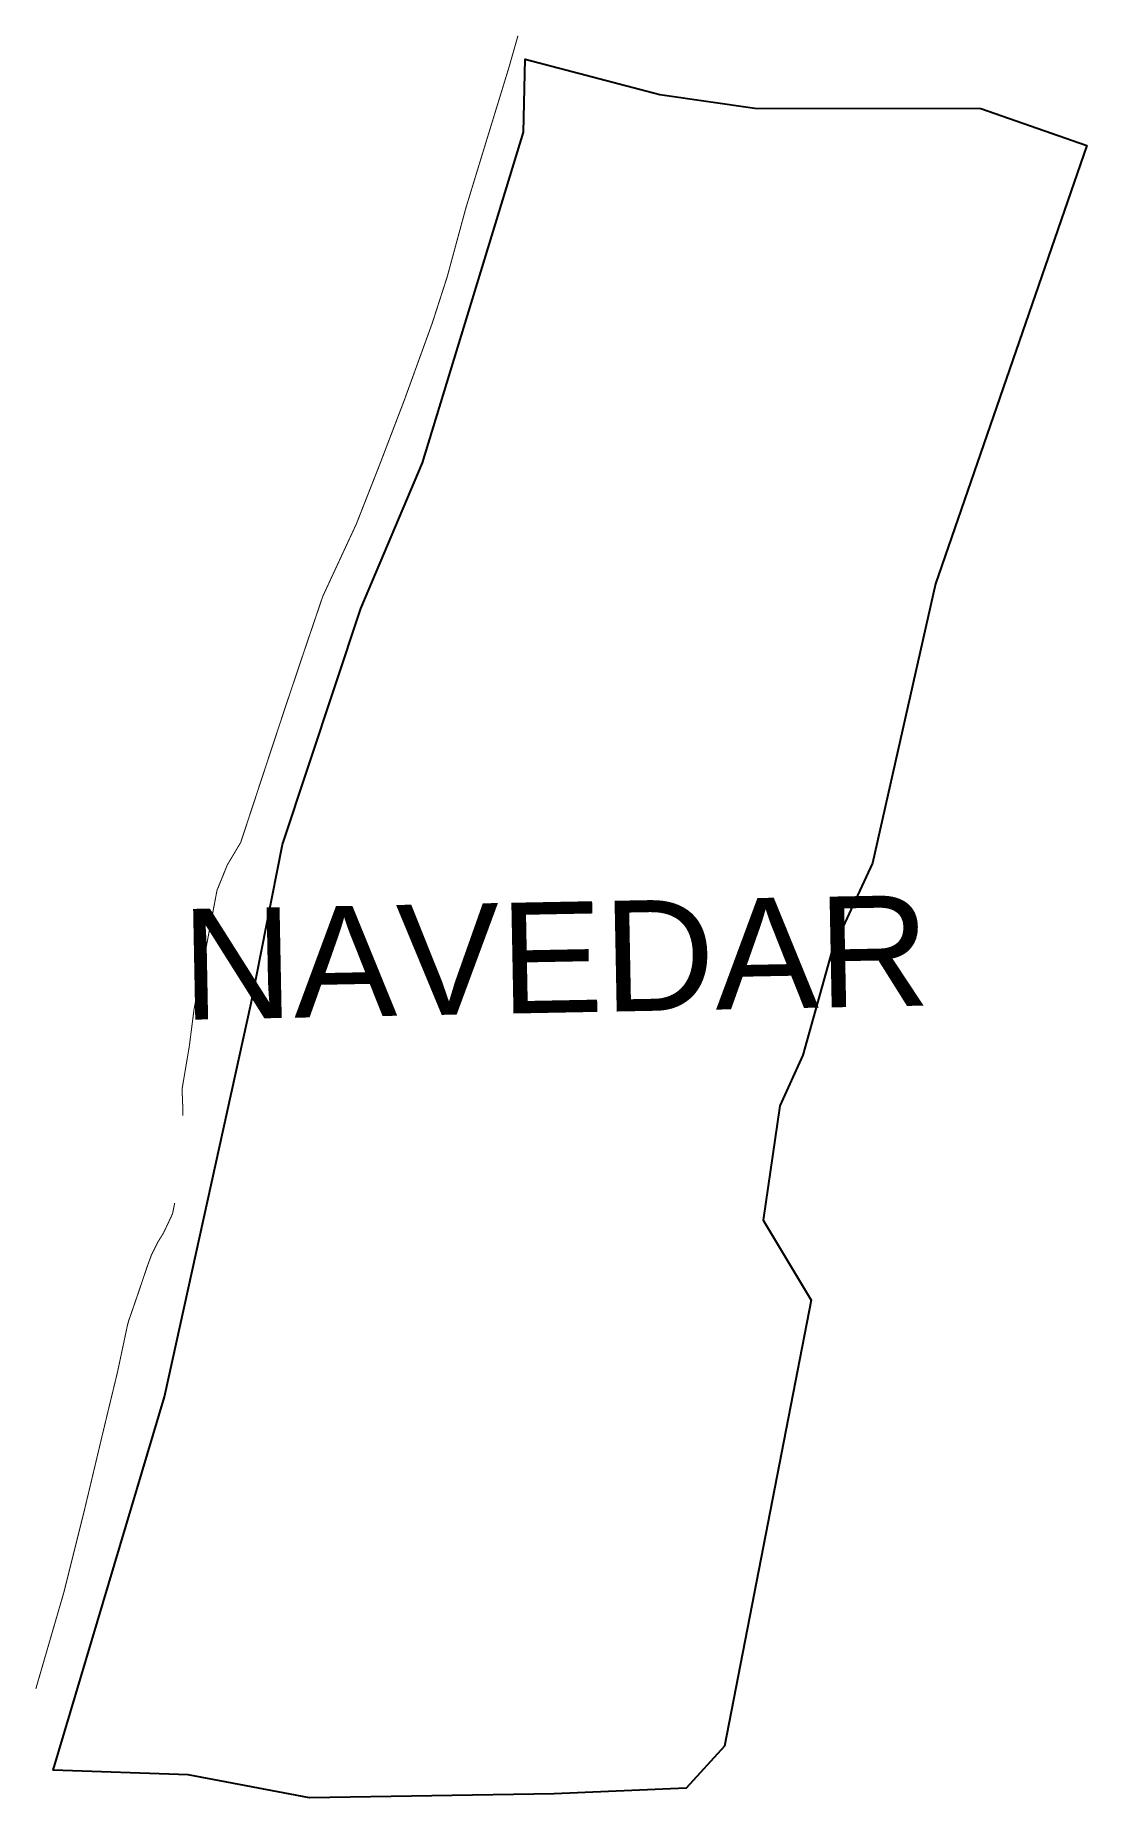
# Model space of a CAD drawing. Header units: metres. Extents: x 274327 to 275359, y 2069436 to 2071166.
import ezdxf

# ---------------------------------------------------------------- set-up
doc = ezdxf.new("R2010")
doc.units = ezdxf.units.M
for name, color, linetype in [('SEAWALL', 170, 'Continuous'), ('village', 3, 'Continuous'), ('VILLAGE NAME', 250, 'Continuous')]:
    doc.layers.add(name, color=color, linetype=linetype)
doc.styles.get("Standard").update_dxf_attribs({"font": 'simplex.shx'})

msp = doc.modelspace()

# ---------------------------------------------------------------- linework, layer by layer
at = {"layer": 'SEAWALL', "color": 30, "const_width": 1, "flags": 128}
for points in [[(274800.4, 2071165.7), (274791.1, 2071133.1), (274767.6, 2071056.5), (274749.3, 2070996.6), (274731, 2070929.1), (274716.4, 2070883.8), (274688.9, 2070807.9), (274664.6, 2070744.3), (274641.9, 2070686.5), (274608.9, 2070615.3), (274589.7, 2070558.7), (274571.9, 2070505.7), (274553.6, 2070450.3), (274528.4, 2070373.7), (274515.2, 2070351.5), (274505.1, 2070326.6), (274493.9, 2070267.7), (274486.8, 2070232.6), (274482.5, 2070209.3), (274477.9, 2070173.4), (274470.8, 2070131.4), (274471.6, 2070111.5), (274471.4, 2070105.2)], [(274327.3, 2069542.5), (274354.8, 2069637.2), (274374.5, 2069715.9), (274395.7, 2069804.9), (274407.4, 2069853.3), (274417.3, 2069899.9), (274418.5, 2069904.1), (274428.7, 2069933.7), (274436.5, 2069956.9), (274440.7, 2069968.4), (274447.5, 2069981.9), (274452.5, 2069989.9), (274461.4, 2070008.8), (274463.6, 2070019.6)]]:
    msp.add_lwpolyline(points, dxfattribs=at)
at = {"layer": 'village', "color": 3, "true_color": 0x00ff00}
msp.add_polyline3d([(274453.7, 2069829.1, 0), (274538.7, 2070215.8, 0), (274569.5, 2070371.6, 0), (274646.2, 2070603.3, 0), (274706.6, 2070746.5, 0), (274806, 2071071.2, 0), (274807.4, 2071142.9, 0), (274939.6, 2071107.9, 0), (275032.9, 2071094.6, 0), (275254.5, 2071094.2, 0), (275358.5, 2071058.1, 0), (275210.1, 2070627.5, 0), (275148.3, 2070353.1, 0), (275108.6, 2070267.8, 0), (275079.9, 2070164.8, 0), (275057.4, 2070115.1, 0), (275040.9, 2070002.7, 0), (275088.3, 2069924.2, 0), (275003, 2069486.2, 0), (274965.6, 2069444.9, 0), (274835.8, 2069439.4, 0), (274596, 2069435.5, 0), (274476.8, 2069458.1, 0), (274344.3, 2069462.6, 0)], close=True, dxfattribs=at)

# ---------------------------------------------------------------- texts
at = {"layer": 'VILLAGE NAME', "insert": (274469.2, 2070308.1), "char_height": 108.748, "attachment_point": 1, "rotation": 1.1028}
msp.add_mtext_dynamic_manual_height_columns('{\\fArial|b0|i0|c0|p34;NAVEDAR}', width=726.929, gutter_width=543.7, heights=[0], dxfattribs=at)

doc.saveas('drawing.dxf')
